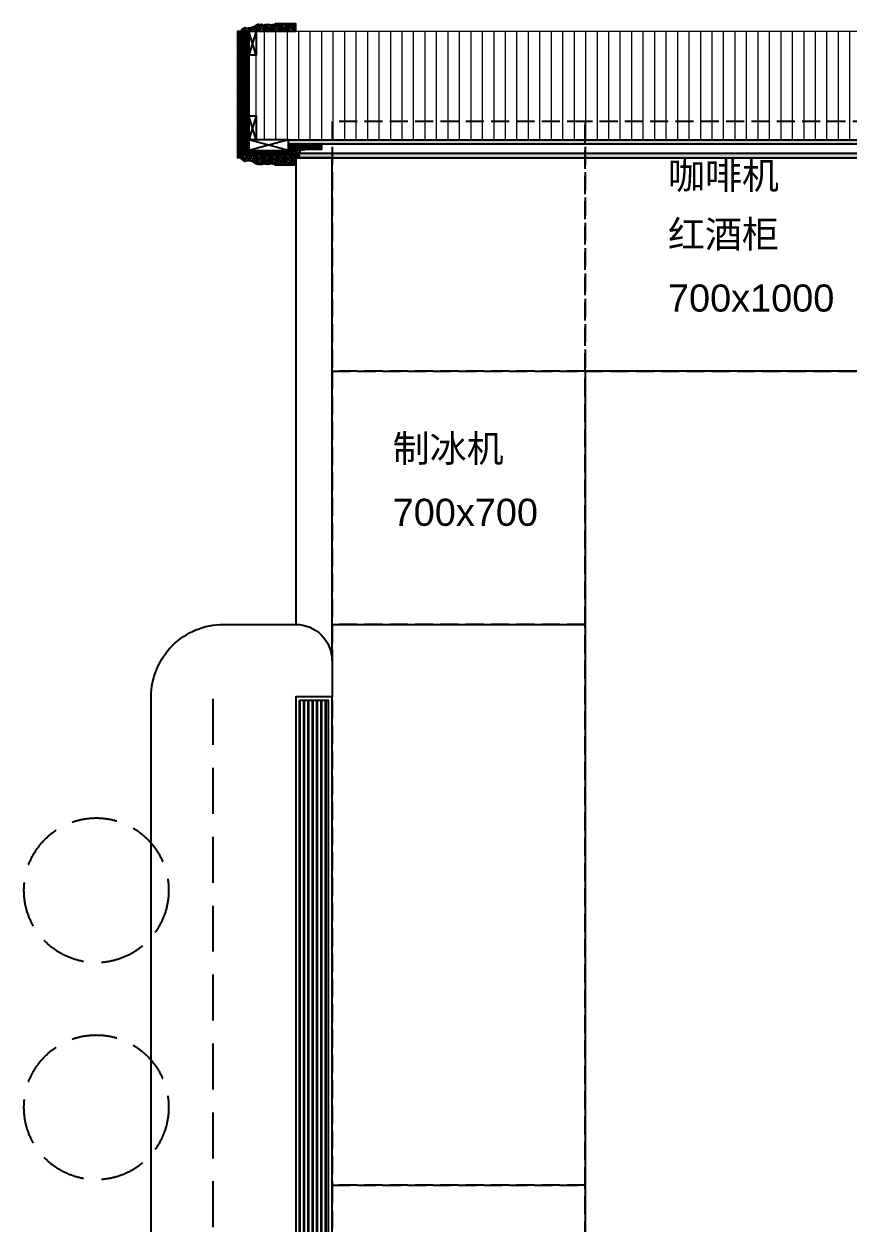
# Model space of a CAD drawing. Header units: millimetres. Extents: x 90086 to 135690, y -7745 to 15991.
# Drawn here: x 129968 to 132247, y -4273 to -955 of the extents above; entities that cross this region are included whole.
import ezdxf

# ---------------------------------------------------------------- set-up
doc = ezdxf.new("R2010")
doc.units = ezdxf.units.MM
for name, pattern in [('ACAD_ISO02W100', [15, 12, -3]), ('DASH', [0.35, 0.25, -0.1]), ('DASHED', [19.05, 12.7, -6.35]), ('HIDDEN2', [0.1875, 0.125, -0.0625])]:
    doc.linetypes.add(name, pattern=pattern)
for name, color, linetype, lineweight in [('_ACM-A-WALL-HACH', 251, 'Continuous', 9), ('I-PL-WALL-FHINISH', 73, 'Continuous', 13), ('I-WALL', 6, 'Continuous', 13)]:
    doc.layers.add(name, color=color, linetype=linetype, lineweight=lineweight)
for name, color, linetype in [('FURN', 1, 'Continuous'), ('I-DETL-LW01', 1, 'Continuous'), ('I-DETL-LW02', 2, 'Continuous'), ('I-DETL-LW251', 251, 'Continuous'), ('I-PL-FURN', 1, 'DASH'), ('I-PL-IDS-MILL', 40, 'Continuous'), ('I-PL-LIGHT', 1, 'HIDDEN2'), ('PE-尺寸标注', 44, 'Continuous'), ('WALL TYPE$0$HATCH', 8, 'Continuous')]:
    doc.layers.add(name, color=color, linetype=linetype)
doc.styles.add('Arial', font='ARIALUNI.ttf')

# ---------------------------------------------------------------- blocks, each defined once
blk = doc.blocks.new('海龙_1215173755')
at = {"layer": 'WALL TYPE$0$HATCH', "ltscale": 2}
h = blk.add_hatch(dxfattribs=at)
h.set_pattern_fill('ANSI32', color=256, scale=0.5)
h.set_pattern_definition([(45, (-39299.698, -12402.6693), (-3.36759605, 3.36759605), []), (45, (-39297.453, -12402.6693), (-3.36759605, 3.36759605), [])])
edge = h.paths.add_edge_path()
edge.add_line((2.3, -7.2), (2.3, 11.3))
edge.add_line((2.3, 11.3), (-2.8, 11.3))
edge.add_arc((-2.8, 9.3), 2, 90, 201.2139)
edge.add_arc((-6, 5.9), 2.97, -243.0808, 63.0808, ccw=False)
edge.add_arc((-9.2, 9.3), 2, 338.7861, 450)
edge.add_line((-9.2, 11.3), (-22.7, 11.3))
edge.add_line((-22.7, 11.3), (-22.7, 9.3))
edge.add_line((-22.7, 9.3), (-9.2, 9.3))
edge.add_arc((-6, 6.1), 4.51, 135.3033, 404.6967)
edge.add_line((-2.8, 9.3), (0.3, 9.3))
edge.add_line((0.3, 9.3), (0.3, -3.5))
edge.add_line((0.3, -3.5), (0.3, -5.1))
edge.add_line((0.3, -5.1), (-6.5, -5.1))
edge.add_line((-6.5, -5.1), (-6.5, -7.2))
edge.add_line((-6.5, -7.2), (2.3, -7.2))
at = {"color": 1, "linetype": 'Continuous', "lineweight": 15}
blk.add_lwpolyline([(2.3, -7.2), (2.3, 11.3), (-2.8, 11.3, 0.527318), (-4.6, 8.5, -4.178276), (-7.3, 8.5, 0.527318), (-9.2, 11.3), (-22.7, 11.3), (-22.7, 9.3), (-9.2, 9.3, 2.396256), (-2.8, 9.3), (0.3, 9.3), (0.3, -3.5), (0.3, -5.1), (-6.5, -5.1), (-6.5, -7.2)], format="xyb", close=True, dxfattribs=at)
at = {"color": 1, "linetype": 'Continuous', "lineweight": 15, "elevation": 7.8}
blk.add_lwpolyline([(-17.3, 24.1), (-17.3, 8.5), (-15.2, 8.5), (-15.2, 24.1)], close=True, dxfattribs=at)
blk = doc.blocks.new('海龙_1215174788')
at = {"layer": 'I-DETL-LW01'}
for p, q in [((-55, 0), (55, -30)), ((-55, -30), (55, 0))]:
    blk.add_line(p, q, dxfattribs=at)
blk.add_lwpolyline([(55, -30), (-55, -30), (-55, 0), (55, 0), (55, -30)], close=True, dxfattribs=at)
blk = doc.blocks.new('K_18')
at = {"layer": 'I-DETL-LW01'}
for p, q in [((33.2, 0), (-33.2, -20)), ((-33.2, 0), (33.2, -20))]:
    blk.add_line(p, q, dxfattribs=at)
blk.add_lwpolyline([(-33.2, -20), (-33.2, 0), (33.2, 0), (33.2, -20), (-33.2, -20)], close=True, dxfattribs=at)
blk = doc.blocks.new('K_23')
at = {"layer": 'I-DETL-LW251'}
h = blk.add_hatch(dxfattribs=at)
h.set_pattern_fill('ANSI38', color=250, angle=-180)
h.set_pattern_definition([(225, (39382.281, 12629.7715), (2.24506403, -2.24506403), []), (315, (39382.281, 12629.7715), (6.7351921, -2.24506403), [7.9375, -4.7625])])
h.paths.add_polyline_path([(-50, -205), (-60, -205), (-60, -360), (-50, -360)])
h.paths.add_polyline_path([(-50, -20), (-60, -20), (-60, -205), (-50, -205)])
h = blk.add_hatch(dxfattribs=at)
h.set_pattern_fill('ANSI38', color=250, angle=-270)
h.set_pattern_definition([(135, (39382.281, 12570.7274), (-2.24506403, -2.24506403), []), (225, (39382.281, 12570.7274), (-2.24506403, -6.7351921), [7.9375, -4.7625])])
h.paths.add_polyline_path([(-50, -350), (60, -350), (60, -360), (-50, -360)])
at = {"layer": 'PE-尺寸标注'}
h = blk.add_hatch(dxfattribs=at)
h.set_pattern_fill('木纹面1', color=250, scale=5, angle=-270, style=0, pattern_type=2)
h.set_pattern_definition([(153.434949, (-140730.957, -13601.318), (1e-09, 20), [4.6213684, -17.7393114]), (130.601295, (-140748.251, -13614.475), (-2e-08, 20), [4.1580665, -88.037378]), (130.601295, (-140768.251, -13604.475), (-2e-08, 20), [4.1580665, -88.037378]), (130.601295, (-140788.251, -13594.475), (1e-08, 20), [4.1580665, -88.037378]), (153.434949, (-140728.162, -13611.466), (1e-09, 20), [4.2370078, -18.123672]), (140.194429, (-140731.952, -13609.57), (-8e-10, 20), [2.2404905, -75.862006]), (140.194429, (-140751.952, -13599.57), (-8e-10, 20), [2.2404905, -75.862006]), (140.194429, (-140771.952, -13589.57), (-8e-10, 20), [2.2404905, -75.862006]), (111.8014095, (-140733.673, -13608.136), (3e-08, 20), [2.8687121, -50.982936]), (123.6900675, (-140734.738, -13605.473), (1e-08, 20), [2.521813, -33.5336997]), (153.434949, (-140736.137, -13603.375), (8e-09, 20), [3.3552885, -19.005391]), (135, (-140739.138, -13601.874), (1e-14, 20), [2.717818, -53.8507243]), (135, (-140759.138, -13591.874), (1e-14, 20), [2.717818, -53.8507243]), (111.8014095, (-140741.06, -13599.952), (3e-08, 20), [2.19237, -51.659278]), (153.434949, (-140727.7, -13617.947), (8e-09, 20), [7.1896, -15.17108]), (140.194429, (-140734.13, -13614.731), (-8e-10, 20), [4.573562, -73.528935]), (140.194429, (-140754.13, -13604.731), (-8e-10, 20), [4.573562, -73.528935]), (140.194429, (-140774.13, -13594.731), (-8e-10, 20), [4.573562, -73.528935]), (123.6900675, (-140737.644, -13611.803), (1e-08, 20), [2.2405595, -33.8149534]), (105.945396, (-140738.887, -13609.939), (1.45e-06, 20), [3.5624845, -69.2386145]), (123.6900675, (-140739.865, -13606.514), (1e-08, 20), [4.0929665, -31.9625462]), (140.194429, (-140742.136, -13603.108), (-8e-10, 20), [5.197338, -72.905159]), (140.194429, (-140762.136, -13593.108), (-8e-10, 20), [5.197338, -72.905159]), (140.194429, (-140782.136, -13583.108), (3e-09, 20), [5.197338, -72.905159]), (111.8014095, (-140746.1286, -13599.781), (3e-08, 20), [5.7145015, -48.137147]), (140.194429, (-140735.09, -13619.251), (-8e-10, 20), [5.214067, -72.88843]), (140.194429, (-140755.09, -13609.251), (-8e-10, 20), [5.214067, -72.88843]), (140.194429, (-140775.09, -13599.251), (-8e-10, 20), [5.214067, -72.88843]), (123.6900675, (-140739.096, -13615.913), (1e-08, 20), [4.838075, -31.2174377]), (116.565051, (-140741.78, -13611.888), (-1e-09, 20), [7.98596, -81.456759]), (116.565051, (-140761.78, -13601.888), (-1e-09, 20), [7.98596, -81.456759]), (130.601295, (-140745.351, -13604.745), (-2e-08, 20), [4.319301, -87.876143]), (130.601295, (-140765.351, -13594.745), (-2e-08, 20), [4.319301, -87.876143]), (130.601295, (-140785.351, -13584.745), (-2e-08, 20), [4.319301, -87.876143]), (123.6900675, (-140741.874, -13617.917), (1e-08, 20), [2.7357916, -33.319722]), (116.565051, (-140743.392, -13615.64), (-8e-09, 20), [7.158076, -82.284643]), (116.565051, (-140763.392, -13605.64), (8e-08, 20), [7.158076, -82.284643]), (130.601295, (-140746.593, -13609.238), (-2e-08, 20), [1.700823, -90.4946216]), (130.601295, (-140766.593, -13599.238), (-2e-08, 20), [1.700823, -90.4946216]), (130.601295, (-140786.593, -13589.238), (-2e-08, 20), [1.700823, -90.4946216])])
edge = h.paths.add_edge_path()
edge.add_line((-65, -20), (60, -20))
edge.add_line((60, -20), (60, -20))
edge.add_line((60, -20), (80, -20))
edge.add_line((80, -20), (80, 0))
edge.add_line((80, 0), (23, 0))
edge.add_arc((18.9, 1.2), 4.26, 260.8861, 343.7626, ccw=False)
edge.add_arc((16.3, -5.2), 2.88, 48.9864, 176.76)
edge.add_arc((1.5, -24.3), 22.6, 58.2028, 121.7947)
edge.add_arc((-14.4, -5.7), 4.1, 9.3845, 139.2343)
edge.add_arc((-23.3, -13.3), 11.8, 60.5974, 123.6714)
edge.add_arc((-55.1, 28.8), 41, 265.8404, 308.0152, ccw=False)
edge.add_arc((-61, -13.2), 3.08, 20.575, 178.5813)
edge.add_line((-64, -13.1), (-66.4, -13.1))
edge.add_arc((-70.9, -11.4), 4.77, 280.7646, 339.5436, ccw=False)
edge.add_line((-70, -16.1), (-70, -30))
edge.add_line((-70, -30), (-65, -30))
edge.add_line((-65, -30), (-65, -20))
h = blk.add_hatch(dxfattribs=at)
h.set_pattern_fill('木纹面1', color=250, scale=5, angle=-270, style=0, pattern_type=2)
h.set_pattern_definition([(153.43495, (39381.414, 12647.705), (1e-09, 20), [4.621368, -17.739311]), (130.601295, (39364.12, 12634.548), (-2e-08, 20), [4.158067, -88.037378]), (130.601295, (39344.12, 12644.548), (-2e-08, 20), [4.158067, -88.037378]), (130.601295, (39324.12, 12654.548), (1e-08, 20), [4.158067, -88.037378]), (153.43495, (39384.21, 12637.557), (1e-09, 20), [4.237008, -18.123672]), (140.19443, (39380.42, 12639.452), (-8e-10, 20), [2.24049, -75.862006]), (140.19443, (39360.42, 12649.452), (-8e-10, 20), [2.24049, -75.862006]), (140.19443, (39340.42, 12659.452), (-8e-10, 20), [2.24049, -75.862006]), (111.80141, (39378.6984, 12640.8865), (3e-08, 20), [2.868712, -50.982936]), (123.690068, (39377.633, 12643.55), (1e-08, 20), [2.521813, -33.5337]), (153.43495, (39376.234, 12645.648), (8e-09, 20), [3.3552885, -19.005391]), (135, (39373.233, 12647.149), (1e-14, 20), [2.717818, -53.850724]), (135, (39353.233, 12657.149), (1e-14, 20), [2.717818, -53.850724]), (111.80141, (39371.311, 12649.0706), (3e-08, 20), [2.19237, -51.659278]), (153.43495, (39384.671, 12631.076), (8e-09, 20), [7.1896, -15.17108]), (140.19443, (39378.241, 12634.292), (-8e-10, 20), [4.573562, -73.528935]), (140.19443, (39358.241, 12644.292), (-8e-10, 20), [4.573562, -73.528935]), (140.19443, (39338.241, 12654.292), (-8e-10, 20), [4.573562, -73.528935]), (123.690068, (39374.727, 12637.219), (1e-08, 20), [2.2405595, -33.814953]), (105.945396, (39373.4845, 12639.0837), (1.45e-06, 20), [3.5624845, -69.238614]), (123.690068, (39372.506, 12642.509), (1e-08, 20), [4.0929665, -31.962546]), (140.19443, (39370.235, 12645.915), (-8e-10, 20), [5.197338, -72.90516]), (140.19443, (39350.235, 12655.915), (-8e-10, 20), [5.197338, -72.90516]), (140.19443, (39330.235, 12665.915), (3e-09, 20), [5.197338, -72.90516]), (111.80141, (39366.243, 12649.242), (3e-08, 20), [5.7145015, -48.137147]), (140.19443, (39377.281, 12629.771), (-8e-10, 20), [5.214067, -72.88843]), (140.19443, (39357.281, 12639.771), (-8e-10, 20), [5.214067, -72.88843]), (140.19443, (39337.281, 12649.771), (-8e-10, 20), [5.214067, -72.88843]), (123.690068, (39373.275, 12633.109), (1e-08, 20), [4.838075, -31.217438]), (116.56505, (39370.592, 12637.135), (-1e-09, 20), [7.98596, -81.456759]), (116.56505, (39350.592, 12647.135), (-1e-09, 20), [7.98596, -81.456759]), (130.601295, (39367.02, 12644.278), (-2e-08, 20), [4.3193, -87.876143]), (130.601295, (39347.02, 12654.278), (-2e-08, 20), [4.3193, -87.876143]), (130.601295, (39327.02, 12664.278), (-2e-08, 20), [4.3193, -87.876143]), (123.690068, (39370.497, 12631.106), (1e-08, 20), [2.735792, -33.319722]), (116.56505, (39368.9795, 12633.3825), (-8e-09, 20), [7.158076, -82.284643]), (116.56505, (39348.9795, 12643.3825), (8e-08, 20), [7.158076, -82.284643]), (130.601295, (39365.778, 12639.785), (-2e-08, 20), [1.700823, -90.494622]), (130.601295, (39345.778, 12649.785), (-2e-08, 20), [1.700823, -90.494622]), (130.601295, (39325.778, 12659.785), (-2e-08, 20), [1.700823, -90.494622])])
h.paths.add_polyline_path([(-60, -205), (-80, -205), (-80, -369.9), (-70, -369.9), (-70, -350), (-65, -350), (-65, -360), (-60, -360)])
h.paths.add_polyline_path([(-70, -20.1), (-80, -20.1), (-80, -205), (-60, -205), (-60, -10.1), (-65, -10.1), (-65, -20.1), (-70, -20.1)])
h = blk.add_hatch(dxfattribs=at)
h.set_pattern_fill('木纹面1', color=250, scale=5, angle=-270, style=0, pattern_type=2)
h.set_pattern_definition([(153.43495, (39381.414, 12588.66), (1e-09, 20), [4.621368, -17.739311]), (130.601295, (39364.12, 12575.504), (-2e-08, 20), [4.158067, -88.037378]), (130.601295, (39344.12, 12585.504), (-2e-08, 20), [4.158067, -88.037378]), (130.601295, (39324.12, 12595.504), (1e-08, 20), [4.158067, -88.037378]), (153.43495, (39384.21, 12578.513), (1e-09, 20), [4.237008, -18.123672]), (140.19443, (39380.42, 12580.408), (-8e-10, 20), [2.24049, -75.862006]), (140.19443, (39360.42, 12590.408), (-8e-10, 20), [2.24049, -75.862006]), (140.19443, (39340.42, 12600.408), (-8e-10, 20), [2.24049, -75.862006]), (111.80141, (39378.6984, 12581.8424), (3e-08, 20), [2.868712, -50.982936]), (123.690068, (39377.633, 12584.506), (1e-08, 20), [2.521813, -33.5337]), (153.43495, (39376.234, 12586.604), (8e-09, 20), [3.3552885, -19.005391]), (135, (39373.233, 12588.105), (1e-14, 20), [2.717818, -53.850724]), (135, (39353.233, 12598.105), (1e-14, 20), [2.717818, -53.850724]), (111.80141, (39371.311, 12590.0265), (3e-08, 20), [2.19237, -51.659278]), (153.43495, (39384.671, 12572.032), (8e-09, 20), [7.1896, -15.17108]), (140.19443, (39378.241, 12575.247), (-8e-10, 20), [4.573562, -73.528935]), (140.19443, (39358.241, 12585.247), (-8e-10, 20), [4.573562, -73.528935]), (140.19443, (39338.241, 12595.247), (-8e-10, 20), [4.573562, -73.528935]), (123.690068, (39374.727, 12578.175), (1e-08, 20), [2.2405595, -33.814953]), (105.945396, (39373.4845, 12580.0396), (1.45e-06, 20), [3.5624845, -69.238614]), (123.690068, (39372.506, 12583.465), (1e-08, 20), [4.0929665, -31.962546]), (140.19443, (39370.235, 12586.87), (-8e-10, 20), [5.197338, -72.90516]), (140.19443, (39350.235, 12596.87), (-8e-10, 20), [5.197338, -72.90516]), (140.19443, (39330.235, 12606.87), (3e-09, 20), [5.197338, -72.90516]), (111.80141, (39366.243, 12590.198), (3e-08, 20), [5.7145015, -48.137147]), (140.19443, (39377.281, 12570.727), (-8e-10, 20), [5.214067, -72.88843]), (140.19443, (39357.281, 12580.727), (-8e-10, 20), [5.214067, -72.88843]), (140.19443, (39337.281, 12590.727), (-8e-10, 20), [5.214067, -72.88843]), (123.690068, (39373.275, 12574.065), (1e-08, 20), [4.838075, -31.217438]), (116.56505, (39370.592, 12578.091), (-1e-09, 20), [7.98596, -81.456759]), (116.56505, (39350.592, 12588.091), (-1e-09, 20), [7.98596, -81.456759]), (130.601295, (39367.02, 12585.234), (-2e-08, 20), [4.3193, -87.876143]), (130.601295, (39347.02, 12595.234), (-2e-08, 20), [4.3193, -87.876143]), (130.601295, (39327.02, 12605.234), (-2e-08, 20), [4.3193, -87.876143]), (123.690068, (39370.497, 12572.062), (1e-08, 20), [2.735792, -33.319722]), (116.56505, (39368.9795, 12574.338), (-8e-09, 20), [7.158076, -82.284643]), (116.56505, (39348.9795, 12584.338), (8e-08, 20), [7.158076, -82.284643]), (130.601295, (39365.778, 12580.741), (-2e-08, 20), [1.700823, -90.494622]), (130.601295, (39345.778, 12590.741), (-2e-08, 20), [1.700823, -90.494622]), (130.601295, (39325.778, 12600.741), (-2e-08, 20), [1.700823, -90.494622])])
edge = h.paths.add_edge_path()
edge.add_line((-65, -360), (60, -360))
edge.add_line((60, -360), (60, -346.8))
edge.add_line((60, -346.8), (80, -346.8))
edge.add_line((80, -346.8), (80, -390))
edge.add_line((80, -390), (23, -390))
edge.add_arc((18.9, -391.2), 4.26, 16.2374, 99.1139)
edge.add_arc((16.3, -384.8), 2.88, -176.76, -48.9864, ccw=False)
edge.add_arc((1.5, -365.7), 22.6, -121.7947, -58.2028, ccw=False)
edge.add_arc((-14.4, -384.3), 4.1, -139.2343, -9.3845, ccw=False)
edge.add_arc((-23.3, -376.7), 11.8, -123.6714, -60.5974, ccw=False)
edge.add_arc((-55.1, -418.8), 41, 51.9848, 94.1596)
edge.add_arc((-61, -376.9), 3.08, -178.5813, -20.575, ccw=False)
edge.add_line((-64, -376.9), (-66.4, -376.9))
edge.add_arc((-70.9, -378.6), 4.77, 20.4564, 79.2354)
edge.add_line((-70, -373.9), (-70, -350))
edge.add_line((-70, -350), (-65, -350))
edge.add_line((-65, -350), (-65, -360))
at = {"layer": 'I-DETL-LW01'}
for points in [[(-60, -205), (-60, -20), (-50, -20), (-50, -205)], [(-50, -205), (-50, -360), (-60, -360), (-60, -205)]]:
    blk.add_lwpolyline(points, dxfattribs=at)
blk.add_lwpolyline([(-50, -350), (60, -350), (60, -360), (-50, -360)], close=True, dxfattribs=at)
at = {"layer": 'I-DETL-LW02'}
for points in [[(-65, -20), (60, -20), (60, -20), (80, -20), (80, 0), (23, 0, -0.37825), (18.2, -3, 0.623496), (13.5, -5, 0.284819), (-10.4, -5, 0.636149), (-17.5, -3, 0.282378), (-29.8, -3.5, -0.186128), (-58.1, -12.1, 0.824383), (-64, -13.1), (-66.4, -13.1, -0.262247), (-70, -16.1), (-70, -30), (-65, -30), (-65, -20)], [(-65, -360), (60, -360), (60, -346.8), (80, -346.8), (80, -390), (23, -390, 0.37825), (18.2, -387, -0.623496), (13.5, -385, -0.284819), (-10.4, -385, -0.636149), (-17.5, -387, -0.282378), (-29.8, -386.5, 0.186128), (-58.1, -377.9, -0.824383), (-64, -376.9), (-66.4, -376.9, 0.262247), (-70, -373.9), (-70, -350), (-65, -350), (-65, -360)]]:
    blk.add_lwpolyline(points, format="xyb", dxfattribs=at)
for points in [[(-80, -205), (-80, -20.1), (-70, -20.1), (-70, -30), (-65, -30), (-65, -20), (-60, -20), (-60, -205)], [(-60, -205), (-60, -360), (-65, -360), (-65, -350), (-70, -350), (-70, -369.9), (-80, -369.9), (-80, -205)]]:
    blk.add_lwpolyline(points, dxfattribs=at)
at = {"rotation": 270}
for p in [(-30, -53.4), (-30, -286.8)]:
    blk.add_blockref('K_18', p, dxfattribs=at)
at = {"layer": 'I-DETL-LW01', "xscale": -1}
blk.add_blockref('海龙_1215174788', (5, -320), dxfattribs=at)

msp = doc.modelspace()

# ---------------------------------------------------------------- hatches: boundary and pattern name
at = {"layer": '_ACM-A-WALL-HACH'}
h = msp.add_hatch(dxfattribs=at)
h.set_pattern_fill('ANSI31', color=256, scale=10, angle=45)
h.set_pattern_definition([(90, (67259.71, -73615.11), (-31.75, 9e-15), [])])
h.paths.add_polyline_path([(133359.7, -1275.1), (130609.7, -1275.1), (130609.7, -975.1), (133359.7, -975.1)])
at = {"layer": 'I-DETL-LW251'}
h = msp.add_hatch(dxfattribs=at)
h.set_pattern_fill('ANSI38', color=250, angle=-270)
h.set_pattern_definition([(135, (141526.844, -37086.9547), (-2.24506403, -2.24506403), []), (225, (141526.844, -37086.9547), (-2.24506403, -6.7351921), [7.9375, -4.7625])])
h.paths.add_polyline_path([(133207.8, -1275.1), (133207.8, -1287.1), (130699.7, -1287.1), (130699.7, -1275.1)])
h = msp.add_hatch(dxfattribs=at)
h.set_pattern_fill('ANSI38', color=250, angle=-270)
h.set_pattern_definition([(135, (130251.495, -96.1675), (-2.245064, -2.245064), []), (225, (130251.495, -96.1675), (-2.245064, -6.735192), [7.9375, -4.7625])])
h.paths.add_polyline_path([(130790.3, -1287.1), (130790.3, -1301.9), (130699.7, -1301.9), (130699.7, -1287.1)])
at = {"layer": 'I-PL-IDS-MILL'}
h = msp.add_hatch(dxfattribs=at)
h.set_pattern_fill('双横线2X10', color=250, angle=-90, pattern_type=2)
h.set_pattern_definition([(270, (130729.719, -2825.109), (12, -3e-15), []), (270, (130731.719, -2825.109), (12, -3e-15), [])])
h.paths.add_polyline_path([(130729.7, -5605.1), (130809.7, -5605.1), (130809.7, -2825.1), (130729.7, -2825.1)])
at = {"layer": 'PE-尺寸标注'}
h = msp.add_hatch(dxfattribs=at)
h.set_pattern_fill('木纹面1', color=250, scale=5, style=0, pattern_type=2)
h.set_pattern_definition([(63.434949, (119973.215, 90113.89), (20, -1e-09), [4.6213684, -17.7393114]), (40.601295, (119960.058, 90131.184), (20, 2e-08), [4.158067, -88.037378]), (40.601295, (119970.058, 90151.184), (20, 2e-08), [4.158067, -88.037378]), (40.601295, (119980.058, 90171.184), (20, -1e-08), [4.158067, -88.037378]), (63.434949, (119963.067, 90111.095), (20, -1e-09), [4.237008, -18.123672]), (50.194429, (119964.962, 90114.885), (20, 8e-10), [2.24049, -75.862006]), (50.194429, (119974.962, 90134.885), (20, 8e-10), [2.24049, -75.862006]), (50.194429, (119984.962, 90154.885), (20, 8e-10), [2.24049, -75.862006]), (21.8014095, (119966.3964, 90116.606), (20, -3e-08), [2.868712, -50.982936]), (33.690068, (119969.06, 90117.671), (20, -1e-08), [2.521813, -33.5336997]), (63.434949, (119971.158, 90119.07), (20, -8e-09), [3.3552885, -19.005391]), (45, (119972.659, 90122.071), (20, -6e-15), [2.717818, -53.850724]), (45, (119982.659, 90142.071), (20, -6e-15), [2.717818, -53.850724]), (21.8014095, (119974.5805, 90123.993), (20, -3e-08), [2.19237, -51.659278]), (63.434949, (119956.586, 90110.633), (20, -8e-09), [7.1896, -15.17108]), (50.194429, (119959.801, 90117.064), (20, 8e-10), [4.573562, -73.528935]), (50.194429, (119969.801, 90137.064), (20, 8e-10), [4.573562, -73.528935]), (50.194429, (119979.801, 90157.064), (20, 8e-10), [4.573562, -73.528935]), (33.690068, (119962.729, 90120.577), (20, -1e-08), [2.2405595, -33.8149534]), (15.945396, (119964.5936, 90121.82), (20, -1.45e-06), [3.5624845, -69.2386145]), (33.690068, (119968.019, 90122.799), (20, -1e-08), [4.0929665, -31.962546]), (50.194429, (119971.425, 90125.069), (20, 8e-10), [5.197338, -72.905159]), (50.194429, (119981.425, 90145.069), (20, 8e-10), [5.197338, -72.905159]), (50.194429, (119991.425, 90165.069), (20, -3e-09), [5.197338, -72.905159]), (21.8014095, (119974.752, 90129.062), (20, -3e-08), [5.7145015, -48.137147]), (50.194429, (119955.281, 90118.024), (20, 8e-10), [5.214067, -72.88843]), (50.194429, (119965.281, 90138.024), (20, 8e-10), [5.214067, -72.88843]), (50.194429, (119975.281, 90158.024), (20, 8e-10), [5.214067, -72.88843]), (33.690068, (119958.619, 90122.029), (20, -1e-08), [4.838075, -31.2174378]), (26.565051, (119962.645, 90124.713), (20, 1e-09), [7.98596, -81.456759]), (26.565051, (119972.645, 90144.713), (20, 1e-09), [7.98596, -81.456759]), (40.601295, (119969.788, 90128.284), (20, 2e-08), [4.319301, -87.876143]), (40.601295, (119979.788, 90148.284), (20, 2e-08), [4.319301, -87.876143]), (40.601295, (119989.788, 90168.284), (20, 2e-08), [4.319301, -87.876143]), (33.690068, (119956.616, 90124.807), (20, -1e-08), [2.7357917, -33.319722]), (26.565051, (119958.892, 90126.325), (20, 8e-09), [7.158076, -82.284643]), (26.565051, (119968.892, 90146.325), (20, -8e-08), [7.158076, -82.284643]), (40.601295, (119965.295, 90129.526), (20, 2e-08), [1.700823, -90.494622]), (40.601295, (119975.295, 90149.526), (20, 2e-08), [1.700823, -90.494622]), (40.601295, (119985.295, 90169.526), (20, 2e-08), [1.700823, -90.494622])])
h.paths.add_polyline_path([(133179.1, -1313.2), (130722.3, -1313.2), (130722.3, -1317.9), (130728.9, -1317.9), (130728.9, -1320.7), (130719.7, -1320.7), (130719.7, -1325.2), (133181.7, -1325.2), (133181.7, -1320.7), (133172.5, -1320.7), (133172.5, -1317.9), (133179.1, -1317.9)])

# ---------------------------------------------------------------- linework, layer by layer
at = {"layer": 'I-DETL-LW01'}
for points in [[(133207.8, -1275.1), (133207.8, -1287.1), (130699.7, -1287.1), (130699.7, -1275.1)], [(130790.3, -1287.1), (130790.3, -1301.9), (130699.7, -1301.9), (130699.7, -1287.1)]]:
    msp.add_lwpolyline(points, close=True, dxfattribs=at)
at = {"layer": 'I-DETL-LW02'}
msp.add_lwpolyline([(133179.1, -1313.2), (130722.3, -1313.2), (130722.3, -1317.9), (130728.9, -1317.9), (130728.9, -1320.7), (130719.7, -1320.7), (130719.7, -1325.2), (133181.7, -1325.2), (133181.7, -1320.7), (133172.5, -1320.7), (133172.5, -1317.9), (133179.1, -1317.9)], close=True, dxfattribs=at)
at = {"layer": 'I-PL-FURN', "ltscale": 500}
for centre in [(130167.9, -3350.1), (130167.9, -3950.1)]:
    msp.add_circle(centre, 200, dxfattribs=at)
at = {"layer": 'I-PL-IDS-MILL', "color": 8, "linetype": 'DASH', "ltscale": 200}
for points in [[(130819.7, -1915.1), (131519.7, -1915.1), (131519.7, -1225.1), (130819.7, -1225.1)], [(131519.7, -1915.1), (132519.7, -1915.1), (132519.7, -1225.1), (131519.7, -1225.1)], [(130819.7, -2615.1), (131519.7, -2615.1), (131519.7, -1915.1), (130819.7, -1915.1)], [(130819.7, -4165.1), (131519.7, -4165.1), (131519.7, -2615.1), (130819.7, -2615.1)], [(130819.7, -5015.1), (131519.7, -5015.1), (131519.7, -4165.1), (130819.7, -4165.1)]]:
    msp.add_lwpolyline(points, close=True, dxfattribs=at)
at = {"layer": 'I-PL-IDS-MILL'}
for points in [[(130819.7, -2715.1), (130819.7, -1325.1), (130719.7, -1325.1), (130719.7, -2615.1)], [(130819.7, -2615.1), (131519.7, -2615.1), (131519.7, -5615.1)]]:
    msp.add_lwpolyline(points, dxfattribs=at)
for points in [[(132822.4, -5815.1), (132719.7, -5815.1, -0.414214), (132519.7, -5615.1), (132519.7, -1915.1), (131519.7, -1915.1), (131519.7, -2615.1)], [(130819.7, -5815.1), (130519.7, -5815.1, -0.414214), (130319.7, -5615.1), (130319.7, -2815.1, -0.414214), (130519.7, -2615.1), (130719.7, -2615.1, -0.414214), (130819.7, -2715.1), (130819.7, -2815.1), (130719.7, -2815.1), (130719.7, -5615.1), (131519.7, -5615.1)]]:
    msp.add_lwpolyline(points, format="xyb", dxfattribs=at)
for points in [[(130819.7, -5615.1), (130819.7, -2815.1), (130719.7, -2815.1), (130719.7, -5615.1)], [(130809.7, -5605.1), (130809.7, -2825.1), (130729.7, -2825.1), (130729.7, -5605.1)]]:
    msp.add_lwpolyline(points, close=True, dxfattribs=at)
at = {"layer": 'I-PL-LIGHT', "linetype": 'DASHED', "ltscale": 10}
msp.add_line((130490.7, -5615.1), (130490.7, -2815.1), dxfattribs=at)
at = {"layer": 'I-PL-WALL-FHINISH'}
msp.add_line((133169.7, -1325.1), (130719.7, -1325.1), dxfattribs=at)
at = {"layer": 'I-WALL'}
msp.add_lwpolyline([(133359.7, -1275.1), (130609.7, -1275.1), (130609.7, -975.1), (133359.7, -975.1)], close=True, dxfattribs=at)

# ---------------------------------------------------------------- block references
msp.add_blockref('K_23', (130639.7, -955.1))
at = {"xscale": -1}
msp.add_blockref('海龙_1215173755', (130722.3, -1313.2), dxfattribs=at)

# ---------------------------------------------------------------- texts
at = {"layer": 'FURN', "linetype": 'ACAD_ISO02W100', "char_height": 75, "attachment_point": 1, "style": 'Arial'}
for s, insert in [('{\\fArial Unicode MS|b0|i0|c134|p34;咖啡机}', (131748.7, -1336.3)), ('{\\fArial Unicode MS|b0|i0|c134|p34;红酒柜}', (131748.7, -1498.8)), ('{\\fArial Unicode MS|b0|i0|c134|p34;700x1000}', (131748.7, -1675.2)), ('{\\fArial Unicode MS|b0|i0|c134|p34;制冰机}', (130987.4, -2091.1)), ('{\\fArial Unicode MS|b0|i0|c134|p34;700x700}', (130987.4, -2267.5))]:
    msp.add_mtext_dynamic_manual_height_columns(s, width=151170.167, gutter_width=500, heights=[109.5], dxfattribs=dict(at, insert=insert))

doc.saveas('drawing.dxf')
